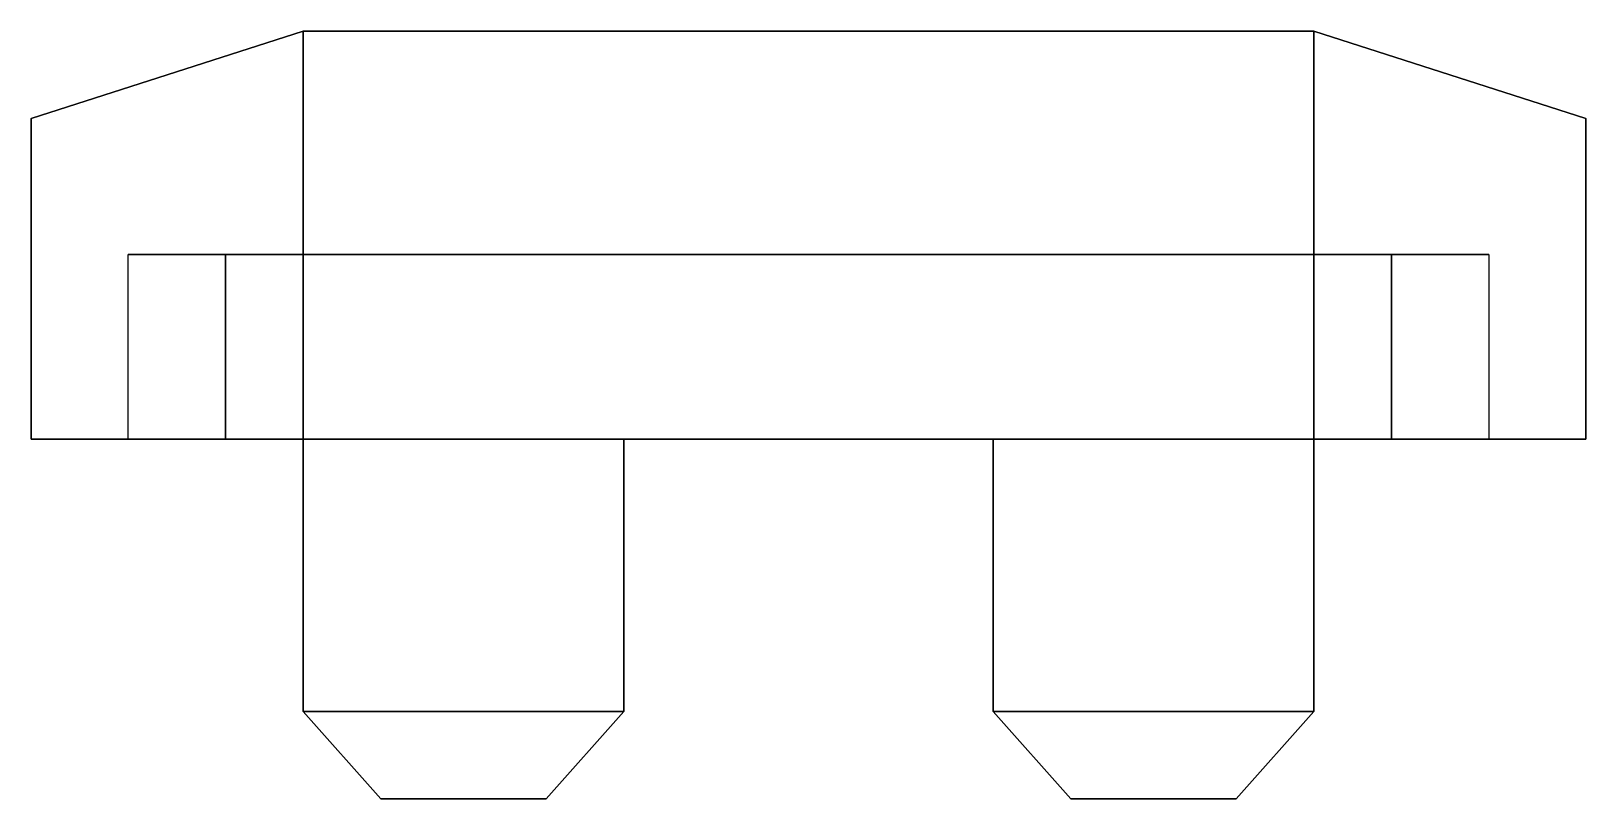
# Model space of a CAD drawing. Extents: x -0.8 to 0.8, y -0.6 to 0.19.
import ezdxf

# ---------------------------------------------------------------- set-up
doc = ezdxf.new("R2010")
doc.units = 0
doc.layers.get('0').update_dxf_attribs({"linetype": 'CONTINUOUS'})

msp = doc.modelspace()

# ---------------------------------------------------------------- linework, layer by layer
for points in [[(-0.52, 0.19, 0.88), (-0.52, 0.19, 0.51), (-0.8, 0.1, 0.54), (-0.8, 0.1, 0.83)], [(-0.52, 0.19, 0.51), (-0.52, -0.23, 0.51), (-0.8, -0.23, 0.54), (-0.8, 0.1, 0.54)], [(-0.8, 0.1, 0.83), (-0.8, -0.23, 0.83), (-0.52, -0.23, 0.88), (-0.52, 0.19, 0.88)], [(-0.52, 0.19, 0.88), (-0.52, -0.23, 0.88), (0.52, -0.23, 0.88), (0.52, 0.19, 0.88)], [(0.52, 0.19, 0.88), (0.52, 0.19, 0.51), (-0.52, 0.19, 0.51), (-0.52, 0.19, 0.88)], [(0.52, 0.19, 0.51), (0.52, -0.23, 0.51), (-0.52, -0.23, 0.51), (-0.52, 0.19, 0.51)], [(0.8, 0.1, 0.54), (0.8, -0.23, 0.54), (0.52, -0.23, 0.51), (0.52, 0.19, 0.51)], [(0.52, 0.19, 0.88), (0.52, -0.23, 0.88), (0.8, -0.23, 0.83), (0.8, 0.1, 0.83)], [(0.8, 0.1, 0.83), (0.8, 0.1, 0.54), (0.52, 0.19, 0.51), (0.52, 0.19, 0.88)], [(-0.52, -0.04, 0.51), (-0.52, -0.04, 0.42), (-0.6, -0.04, 0.42), (-0.7, -0.04, 0.53)], [(-0.6, -0.04, 0.42), (-0.6, -0.23, 0.42), (-0.7, -0.23, 0.53), (-0.7, -0.04, 0.53)], [(-0.52, -0.04, 0.42), (-0.52, -0.23, 0.42), (-0.6, -0.23, 0.42), (-0.6, -0.04, 0.42)], [(0.52, -0.04, 0.49), (0.52, -0.04, 0.42), (-0.52, -0.04, 0.42), (-0.52, -0.04, 0.49)], [(-0.52, -0.04, 0.49), (-0.52, -0.23, 0.49), (0.52, -0.23, 0.49), (0.52, -0.04, 0.49)], [(0.52, -0.04, 0.42), (0.52, -0.23, 0.42), (-0.52, -0.23, 0.42), (-0.52, -0.04, 0.42)], [(-0.52, -0.23, 0.51), (-0.52, -0.23, 0.49), (-0.52, -0.04, 0.49), (-0.52, -0.04, 0.51)], [(0.7, -0.04, 0.53), (0.6, -0.04, 0.42), (0.52, -0.04, 0.42), (0.52, -0.04, 0.51)], [(0.6, -0.04, 0.42), (0.6, -0.23, 0.42), (0.52, -0.23, 0.42), (0.52, -0.04, 0.42)], [(0.52, -0.04, 0.49), (0.52, -0.23, 0.49), (0.52, -0.23, 0.51), (0.52, -0.04, 0.51)], [(0.7, -0.23, 0.53), (0.6, -0.23, 0.42), (0.6, -0.04, 0.42), (0.7, -0.04, 0.53)], [(-0.8, -0.23, 0.83), (-0.8, -0.23, 0.54), (-0.52, -0.23, 0.51), (-0.52, -0.23, 0.88)], [(-0.7, -0.23, 0.53), (-0.6, -0.23, 0.42), (-0.52, -0.23, 0.42), (-0.52, -0.23, 0.51)], [(-0.19, -0.23, 0.84), (-0.19, -0.51, 0.84), (-0.52, -0.51, 0.84), (-0.52, -0.23, 0.84)], [(-0.52, -0.23, 0.88), (-0.52, -0.51, 0.88), (-0.19, -0.51, 0.88), (-0.19, -0.23, 0.88)], [(-0.52, -0.23, 0.84), (-0.52, -0.51, 0.84), (-0.52, -0.51, 0.88), (-0.52, -0.23, 0.88)], [(-0.52, -0.23, 0.51), (-0.52, -0.51, 0.51), (-0.52, -0.51, 0.55), (-0.52, -0.23, 0.55)], [(-0.52, -0.23, 0.55), (-0.52, -0.51, 0.55), (-0.19, -0.51, 0.55), (-0.19, -0.23, 0.55)], [(-0.19, -0.23, 0.51), (-0.19, -0.51, 0.51), (-0.52, -0.51, 0.51), (-0.52, -0.23, 0.51)], [(-0.52, -0.23, 0.88), (-0.52, -0.23, 0.51), (0.52, -0.23, 0.51), (0.52, -0.23, 0.88)], [(-0.52, -0.23, 0.49), (-0.52, -0.23, 0.42), (0.52, -0.23, 0.42), (0.52, -0.23, 0.49)], [(-0.19, -0.51, 0.88), (-0.19, -0.51, 0.84), (-0.19, -0.23, 0.84), (-0.19, -0.23, 0.88)], [(-0.19, -0.51, 0.55), (-0.19, -0.51, 0.51), (-0.19, -0.23, 0.51), (-0.19, -0.23, 0.55)], [(0.52, -0.23, 0.84), (0.52, -0.51, 0.84), (0.19, -0.51, 0.84), (0.19, -0.23, 0.84)], [(0.19, -0.23, 0.88), (0.19, -0.51, 0.88), (0.52, -0.51, 0.88), (0.52, -0.23, 0.88)], [(0.19, -0.23, 0.84), (0.19, -0.51, 0.84), (0.19, -0.51, 0.88), (0.19, -0.23, 0.88)], [(0.19, -0.23, 0.51), (0.19, -0.51, 0.51), (0.19, -0.51, 0.55), (0.19, -0.23, 0.55)], [(0.19, -0.23, 0.55), (0.19, -0.51, 0.55), (0.52, -0.51, 0.55), (0.52, -0.23, 0.55)], [(0.52, -0.23, 0.51), (0.52, -0.51, 0.51), (0.19, -0.51, 0.51), (0.19, -0.23, 0.51)], [(0.52, -0.51, 0.88), (0.52, -0.51, 0.84), (0.52, -0.23, 0.84), (0.52, -0.23, 0.88)], [(0.52, -0.51, 0.55), (0.52, -0.51, 0.51), (0.52, -0.23, 0.51), (0.52, -0.23, 0.55)], [(0.52, -0.23, 0.88), (0.52, -0.23, 0.51), (0.8, -0.23, 0.54), (0.8, -0.23, 0.83)], [(0.52, -0.23, 0.51), (0.52, -0.23, 0.42), (0.6, -0.23, 0.42), (0.7, -0.23, 0.53)], [(-0.19, -0.51, 0.88), (-0.19, -0.51, 0.84), (-0.52, -0.51, 0.84), (-0.52, -0.51, 0.88)], [(-0.52, -0.51, 0.84), (-0.44, -0.6, 0.84), (-0.44, -0.6, 0.88), (-0.52, -0.51, 0.88)], [(-0.19, -0.51, 0.84), (-0.27, -0.6, 0.84), (-0.44, -0.6, 0.84), (-0.52, -0.51, 0.84)], [(-0.52, -0.51, 0.88), (-0.44, -0.6, 0.88), (-0.27, -0.6, 0.88), (-0.19, -0.51, 0.88)], [(-0.52, -0.51, 0.88), (-0.52, -0.51, 0.84), (-0.19, -0.51, 0.84), (-0.19, -0.51, 0.88)], [(-0.52, -0.51, 0.55), (-0.52, -0.51, 0.51), (-0.19, -0.51, 0.51), (-0.19, -0.51, 0.55)], [(-0.52, -0.51, 0.51), (-0.44, -0.6, 0.51), (-0.44, -0.6, 0.55), (-0.52, -0.51, 0.55)], [(-0.52, -0.51, 0.55), (-0.44, -0.6, 0.55), (-0.27, -0.6, 0.55), (-0.19, -0.51, 0.55)], [(-0.19, -0.51, 0.55), (-0.19, -0.51, 0.51), (-0.52, -0.51, 0.51), (-0.52, -0.51, 0.55)], [(-0.19, -0.51, 0.51), (-0.27, -0.6, 0.51), (-0.44, -0.6, 0.51), (-0.52, -0.51, 0.51)], [(-0.27, -0.6, 0.88), (-0.27, -0.6, 0.84), (-0.19, -0.51, 0.84), (-0.19, -0.51, 0.88)], [(-0.27, -0.6, 0.55), (-0.27, -0.6, 0.51), (-0.19, -0.51, 0.51), (-0.19, -0.51, 0.55)], [(0.52, -0.51, 0.84), (0.44, -0.6, 0.84), (0.27, -0.6, 0.84), (0.19, -0.51, 0.84)], [(0.19, -0.51, 0.88), (0.27, -0.6, 0.88), (0.44, -0.6, 0.88), (0.52, -0.51, 0.88)], [(0.19, -0.51, 0.84), (0.27, -0.6, 0.84), (0.27, -0.6, 0.88), (0.19, -0.51, 0.88)], [(0.19, -0.51, 0.51), (0.27, -0.6, 0.51), (0.27, -0.6, 0.55), (0.19, -0.51, 0.55)], [(0.19, -0.51, 0.55), (0.27, -0.6, 0.55), (0.44, -0.6, 0.55), (0.52, -0.51, 0.55)], [(0.52, -0.51, 0.51), (0.44, -0.6, 0.51), (0.27, -0.6, 0.51), (0.19, -0.51, 0.51)], [(0.44, -0.6, 0.88), (0.44, -0.6, 0.84), (0.52, -0.51, 0.84), (0.52, -0.51, 0.88)], [(0.44, -0.6, 0.55), (0.44, -0.6, 0.51), (0.52, -0.51, 0.51), (0.52, -0.51, 0.55)], [(-0.44, -0.6, 0.88), (-0.44, -0.6, 0.84), (-0.27, -0.6, 0.84), (-0.27, -0.6, 0.88)], [(-0.44, -0.6, 0.55), (-0.44, -0.6, 0.51), (-0.27, -0.6, 0.51), (-0.27, -0.6, 0.55)], [(0.27, -0.6, 0.88), (0.27, -0.6, 0.84), (0.44, -0.6, 0.84), (0.44, -0.6, 0.88)], [(0.27, -0.6, 0.55), (0.27, -0.6, 0.51), (0.44, -0.6, 0.51), (0.44, -0.6, 0.55)]]:
    msp.add_3dface(points)

doc.saveas('drawing.dxf')
